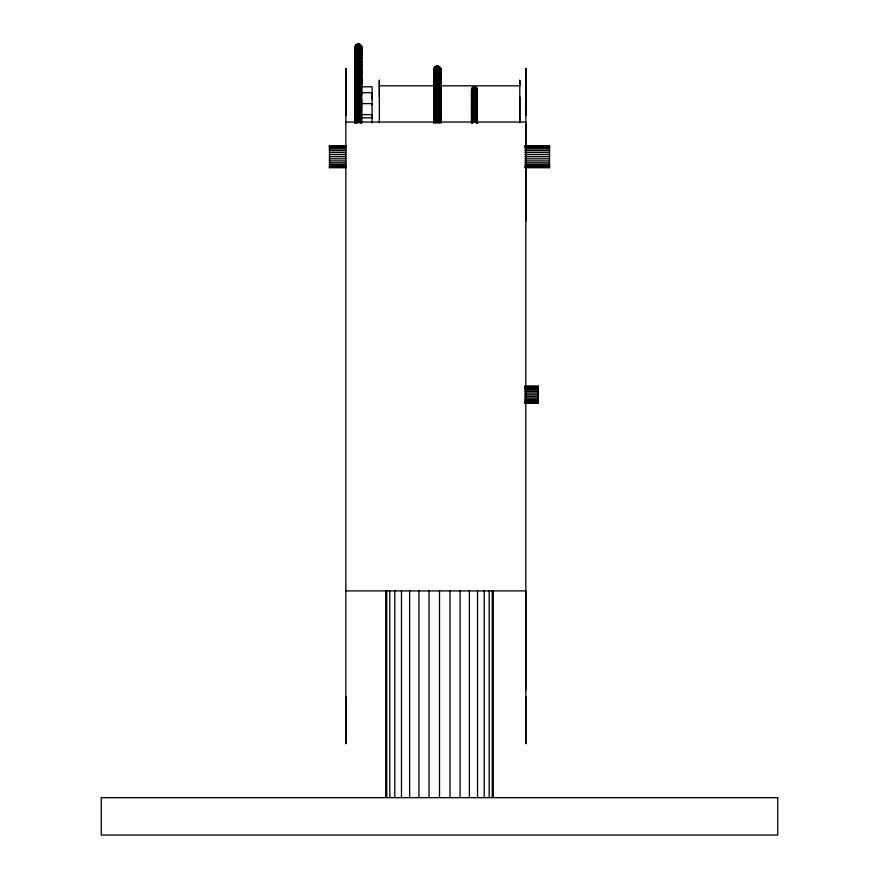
<?xml version="1.0" encoding="UTF-8"?>
<svg xmlns="http://www.w3.org/2000/svg" width="879" height="879" viewBox="0 0 879 879"><rect width="100%" height="100%" fill="white"/><g stroke="black" fill="none" stroke-linecap="round" stroke-linejoin="round"><path stroke-width="1.32" d="M345.886 167.636L329.482 167.636L329.482 165.79L345.886 165.79M345.886 145.782L329.482 145.782L329.482 147.628L345.886 147.628M345.865 696.662L345.865 743.601L345.865 68.408L345.865 115.347M354.687 117.852L354.687 114.6M354.687 105.304L354.687 103.601M354.687 99.085L354.687 92.691M355.138 123.049L355.237 46.312C356.797 41.269 364.324 45.609 360.928 49.663L360.928 56.542C362.445 53.092 363.456 45.73 358.621 44.763C354.786 44.543 354.259 49.663 355.523 52.29M360.928 50.63L361.599 48.323L360.84 46.653L360.928 60.475C363.961 56.695 355.698 54.432 355.116 58.695L355.523 80.242L355.468 53.597M355.523 59.113L355.116 54.63M355.523 54.454L355.468 48.85M355.116 61.036L355.116 46.939L356.775 44.455L356.775 122.84M355.237 122.445L355.138 73.517M355.468 122.148L355.468 93.515L358.621 92.647L361.599 94.053M355.116 83.977L355.468 76.923L355.116 77.649M355.116 74.561L355.468 57.739M355.468 46.499L355.468 45.818M355.523 122.269L355.27 104.008M355.138 47.576L355.523 51.707L355.116 49.993C356.226 47.037 361.148 47.235 361.599 50.488M355.808 123.225L355.808 45.279M355.116 48.894L356.248 44.719L356.248 123.016M356.248 45.236L356.775 44.357M357.357 122.719L357.357 44.104L357.984 43.961L357.984 122.653M358.621 122.642L358.621 44.466M359.247 122.697L359.247 44.17L358.621 44.049M359.852 122.807L359.852 44.291L359.247 44.17M360.39 122.972L359.852 44.4M360.84 123.181L361.621 70.518L360.928 71.671M361.269 122.214L361.269 84.922M361.621 79.462L361.214 93.46M360.928 79L361.621 65.134M361.599 65.958L361.214 47.62C359.874 44.664 354.138 46.268 355.523 49.51M361.214 47.158L360.84 45.082L360.84 48.894M361.467 122.39L361.467 93.745M360.928 90.13L361.5 89.537L361.621 47.455M361.467 47.719L361.467 46.191L361.599 47.301M361.621 122.994L361.599 60.937L360.84 59.629M361.621 59.102L361.467 46.961M372.092 105.304L372.092 103.601L361.379 103.601M372.092 99.085L372.092 92.691L361.379 92.691M379.354 122.719L379.354 80.297L379.354 96.921M433.786 123.181L433.786 69.001C434.501 64.661 441.148 65.672 440.972 69.891M433.786 122.599L433.995 68.32L433.786 70.595M434.325 121.159L434.775 67.134L434.775 120.862L433.995 121.489M435.325 123.126L435.325 66.683L435.325 67.98M435.951 122.95L435.951 66.354L435.951 67.65M436.632 122.84L436.632 66.145L433.995 68.507M437.346 122.807L437.346 66.079L438.731 66.551M438.05 122.84L438.05 66.343M438.731 122.95L438.731 66.354L438.731 67.65M439.368 123.126L439.368 66.683L440.698 68.32L440.906 70.595M440.906 112.369L440.906 113.193L440.906 69.001L440.906 122.599L439.918 120.862L439.918 67.331M440.368 121.159L440.368 67.694L440.368 68.958L439.918 68.419M440.698 121.489L440.698 68.507M471.529 122.95L471.529 89.856L471.583 90.427M471.748 122.236L471.748 88.724L472.836 87.406L475.605 87.318M472.023 123.181L472.023 88.219L471.583 91.163M472.397 122.906L472.397 89.054C474.671 86.571 478.967 89.955 476.923 92.702M471.748 89.482L471.748 88.724C471.232 91.273 472.781 84.373 472.397 90.174M472.836 122.675L472.836 87.406L473.352 87.911M473.352 122.511L473.352 87.131C476.22 85.9 478.583 89.911 476.923 92.218M473.902 122.401L473.902 86.966L473.902 87.746M474.473 122.368L474.473 86.911L474.473 87.691M475.056 122.401L475.056 86.966L475.056 87.746M475.605 122.511L475.605 87.131M476.11 122.675L476.11 87.406L477.363 89.284L476.923 91.669M476.561 122.906L476.561 87.768L476.561 88.537M476.923 123.181L476.923 114.457C475.429 112.853 471.331 113.358 471.583 115.995M477.198 122.236L476.923 114.457M476.923 114.984L477.198 101.525C475.978 98.964 471.067 99.876 471.583 102.931M476.923 100.184L477.363 90.427M477.198 89.999L477.198 88.724L477.198 123.038M477.429 122.95L477.198 101.525M476.923 102.393L477.363 89.284L477.363 123.192M519.797 122.137L519.797 96.921M525.818 696.662L525.818 743.601L525.818 590.897L345.865 590.897M525.818 689.993L525.818 122.027L345.865 122.027M525.818 115.347L525.818 68.408L525.818 146.343M524.653 403.274L538.278 403.274L538.278 386.222L524.653 386.222M524.917 167.636L549.518 167.636L549.518 165.79L524.917 165.79M524.917 145.782L549.518 145.782L549.518 147.628L524.917 147.628M361.412 122.071L361.621 100.228M433.786 71.1L433.786 69.001L433.786 96.745L433.786 95.756M440.906 71.1C441.983 66.595 434.512 65.145 433.786 69.705L433.786 91.768M433.786 70.243L433.786 71.628M440.906 71.628L440.906 70.243M440.906 72.594C442.027 67.233 432.666 67.233 433.786 72.594M433.786 72.089L433.786 74.825M440.906 74.825L440.906 72.089M471.583 93.965L471.583 96.075M433.786 74.66L433.786 75.957M440.906 75.957L440.906 74.66M440.906 77.748C441.862 72.748 432.831 72.748 433.786 77.748M471.583 96.965L471.583 97.987M433.786 77.912L433.786 79.154M440.906 79.154L440.906 77.912M440.906 81.286C441.752 76.506 432.94 76.506 433.786 81.286M471.583 100.525L471.583 101.492M477.363 101.492L476.923 99.624M433.786 81.736L433.786 82.912M440.906 82.912L440.906 81.736M440.906 85.329C441.643 80.769 433.05 80.769 433.786 85.329M471.583 104.502L471.583 105.425M433.786 86.032L433.786 87.142M440.906 87.142L440.906 86.032M440.906 89.801C441.522 85.472 433.171 85.472 433.786 89.801M471.583 108.82L471.583 109.688M440.906 91.768L440.906 90.724M440.906 94.635C441.401 90.515 433.292 90.515 433.786 94.635M471.583 113.402L471.583 114.226M440.906 96.745L440.906 95.756M440.906 99.777C441.28 95.866 433.413 95.866 433.786 99.777M471.583 118.984L471.583 118.215M433.786 118.313L433.786 119.083L433.786 101.063M440.906 101.997L440.906 101.063M440.906 105.172C441.159 101.47 433.523 101.47 433.786 105.172M433.786 106.623L433.786 107.491M440.906 107.491L440.906 106.623M440.906 110.787C441.049 107.271 433.644 107.271 433.786 110.787M433.786 112.369L433.786 113.193M440.906 116.61C440.939 113.27 433.754 113.27 433.786 116.61M361.621 47.543L360.928 49.301L361.5 48.081M440.906 119.083L440.906 118.313L440.906 123.181M361.599 46.818L360.928 49.927M355.116 48.444L355.468 47.268L355.138 58.146M361.621 50.466L360.928 52.103M355.237 50.026L355.138 51.191M355.138 69.243L355.523 70.045L355.468 50.971M361.621 52.509L360.928 54.069M361.621 48.202L360.928 54.828M361.599 51.949L360.84 50.411L360.84 56.157L361.621 58.047L360.928 59.453L360.928 70.331L361.621 69.155M361.621 61.42L360.928 62.739L360.84 93.196M355.116 62.211C355.742 59.278 360.862 59.245 361.599 62.112M355.116 64.771L355.468 63.903M355.116 66.046L357.357 64.068L361.214 65.123M361.621 66.408L360.928 67.628M355.116 68.815L355.468 67.991M355.116 70.177C355.929 67.54 360.687 67.518 361.599 70.1M361.621 73.44L360.928 74.55L361.269 80.176M361.621 74.88L360.928 75.968M361.621 77.956L361.269 78.67M355.116 79.165C356.105 76.781 360.522 76.792 361.599 79.088M355.116 97.756L355.468 81.714L355.116 103.403M361.621 82.681L360.928 83.659M433.786 73.506C434.468 69.957 440.225 69.957 440.906 73.506M471.583 95.031C472.419 90.933 479.418 93.438 476.923 97.053M355.116 87.318L355.468 86.68L355.116 92.416M355.116 88.955C356.259 86.812 360.379 86.823 361.599 88.889M361.5 89.537L361.621 94.361L360.928 95.229M477.198 99.734C478.868 95.558 470.825 94.91 471.583 99.25M355.116 94.108L355.468 93.515M355.116 99.986L357.984 98.558L361.599 99.92M360.928 52.685L361.599 49.872L360.84 48.257M476.923 94.525L477.198 90.987M476.923 93.756L476.923 90.603M476.923 98.931L476.923 92.976M476.923 103.81L477.363 101.975M476.923 106.271L476.923 103.656M360.928 51.059L361.214 47.62M476.923 107.82C479.451 103.975 470.957 102.722 471.583 106.996M476.923 110.49L476.923 108.018M476.923 116.731L477.198 114.808M360.928 57.443C364.554 52.355 352.875 51.564 355.523 57.091M476.923 119.698L476.923 117.5M476.923 121.522C479.165 118.16 471.177 117.215 471.583 120.819M355.468 114.545L355.523 116.017M472.397 89.054L471.583 92.734M360.928 63.892L361.621 58.047M355.468 73.803L359.247 72.781L361.599 74.484M355.468 83.307L359.247 82.395L361.599 83.901M355.468 104.722L357.984 103.887L361.214 104.667M360.928 101.063L361.5 100.525L360.928 106.392M434.775 120.862L437.346 120.302L439.918 120.862M356.775 44.873L357.357 44.62M436.632 66.343L437.346 66.277M379.354 85.823L433.885 85.823M440.709 85.823L519.797 85.823L519.797 80.297L519.797 122.719M361.379 86.79L372.092 86.79L372.092 122.983M361.379 114.6L372.092 114.6L372.092 117.852L361.379 117.852M329.482 145.991L345.886 145.991M524.917 145.991L549.518 145.991M329.482 146.617L345.886 146.617M524.917 146.617L549.518 146.617M329.482 148.99L345.886 148.99M524.917 148.99L549.518 148.99M329.482 150.639L345.886 150.639M524.917 150.639L549.518 150.639M329.482 152.528L345.886 152.528M524.917 152.528L549.518 152.528M329.482 154.583L345.886 154.583M524.917 154.583L549.518 154.583M329.482 156.715L345.886 156.715M524.917 156.715L549.518 156.715M329.482 158.835L345.886 158.835M524.917 158.835L549.518 158.835M329.482 160.89L345.886 160.89M524.917 160.89L549.518 160.89M329.482 162.78L345.886 162.78M524.917 162.78L549.518 162.78M329.482 164.428L345.886 164.428M524.917 164.428L549.518 164.428M329.482 166.801L345.886 166.801M524.917 166.801L549.518 166.801M329.482 167.428L345.886 167.428M524.917 167.428L549.518 167.428M524.653 386.386L538.278 386.386M524.653 386.87L538.278 386.87M524.653 387.661L538.278 387.661M524.653 388.716L538.278 388.716M524.653 390.012L538.278 390.012L538.278 386.222M524.653 391.485L538.278 391.485M524.653 393.078L538.278 393.078M524.653 394.748L538.278 394.748M524.653 396.407L538.278 396.407M524.653 398.011L538.278 398.011M524.653 399.484L538.278 399.484L538.278 403.274M524.653 400.769L538.278 400.769M524.653 401.835L538.278 401.835M524.653 402.615L538.278 402.615M524.653 403.109L538.278 403.109M360.84 86.34L361.599 87.252M360.84 81.351L361.599 82.318M361.599 77.572L360.84 76.55L360.84 68.958M360.84 71.946L361.599 73.034M360.39 44.741L361.599 46.906M360.84 67.573L361.599 68.727M360.84 63.453L361.599 64.683M355.138 98.063L355.523 106.183L355.138 100.283M355.523 95.02L355.138 94.427M355.523 93.328L355.138 92.734M476.923 91.416C475.352 88.911 470.891 90.548 471.583 93.515M360.84 53.059L361.599 54.52M361.621 53.289C361.884 49.224 354.698 49.323 355.138 53.399M355.523 84.988L355.138 84.318M355.523 83.428L355.138 82.747M355.523 78.747L355.138 78.022M355.523 75.704L355.138 74.957M355.523 62.42L355.138 61.508M355.116 58.695L355.523 60.146M476.923 88.977L477.363 90.032M355.523 53.696L355.116 52.059M361.214 46.104L361.467 46.686M355.523 49.246L355.138 48.059M355.116 47.037L355.523 48.872M355.138 89.284L355.38 122.126M355.138 87.658L355.523 88.296L355.138 66.496M471.748 91.152L471.583 89.284L471.529 118.599M355.138 49.059L355.523 50.224L355.523 48.784M471.583 111.369C471.034 107.326 479.352 108.469 476.923 112.149L476.923 88.219L476.923 122.522M433.71 69.705L433.786 70.408M549.518 145.782L549.518 167.636M525.818 167.164L525.818 221.112M493.284 590.919L493.284 797.231M492.251 590.919L492.251 797.231M489.185 590.919L489.185 797.231M484.219 590.919L484.219 797.231M477.528 590.919L477.528 797.231M476.11 87.406L476.11 88.175M469.375 590.919L469.375 797.231M460.08 590.919L460.08 797.231M449.993 590.919L449.993 797.231M439.5 590.919L439.5 797.231M433.71 96.25L433.71 101.535M433.71 118.698L433.71 122.346M429.007 590.919L429.007 797.231M418.92 590.919L418.92 797.231M409.625 590.919L409.625 797.231M401.472 590.919L401.472 797.231M394.781 590.919L394.781 797.231M389.815 590.919L389.815 797.231M386.749 590.919L386.749 797.231M385.716 590.919L385.716 797.231M361.5 55.597L361.5 94.668M361.214 45.708L361.214 48.752M361.269 48.675L361.269 50.114M361.269 52.191L361.269 60.058L361.214 54.454M361.269 62.343L361.269 67.254M361.269 69.968L361.269 83.362M361.214 49.378L361.214 51.674M361.214 63.826L361.214 72.276M361.214 76.858L361.214 83.241M360.84 57.245L360.84 64.76M360.84 78.088L360.84 82.956M355.468 45.719L355.468 47.719M355.27 48.29L355.27 58.64M355.27 59.684L355.237 77.275M355.237 82.044L355.27 98.36M354.687 86.79L354.687 122.983M329.482 145.782L329.482 167.636M777.739 797.671L101.261 797.671L101.261 835.05L777.739 835.05L777.739 797.671"/></g></svg>
